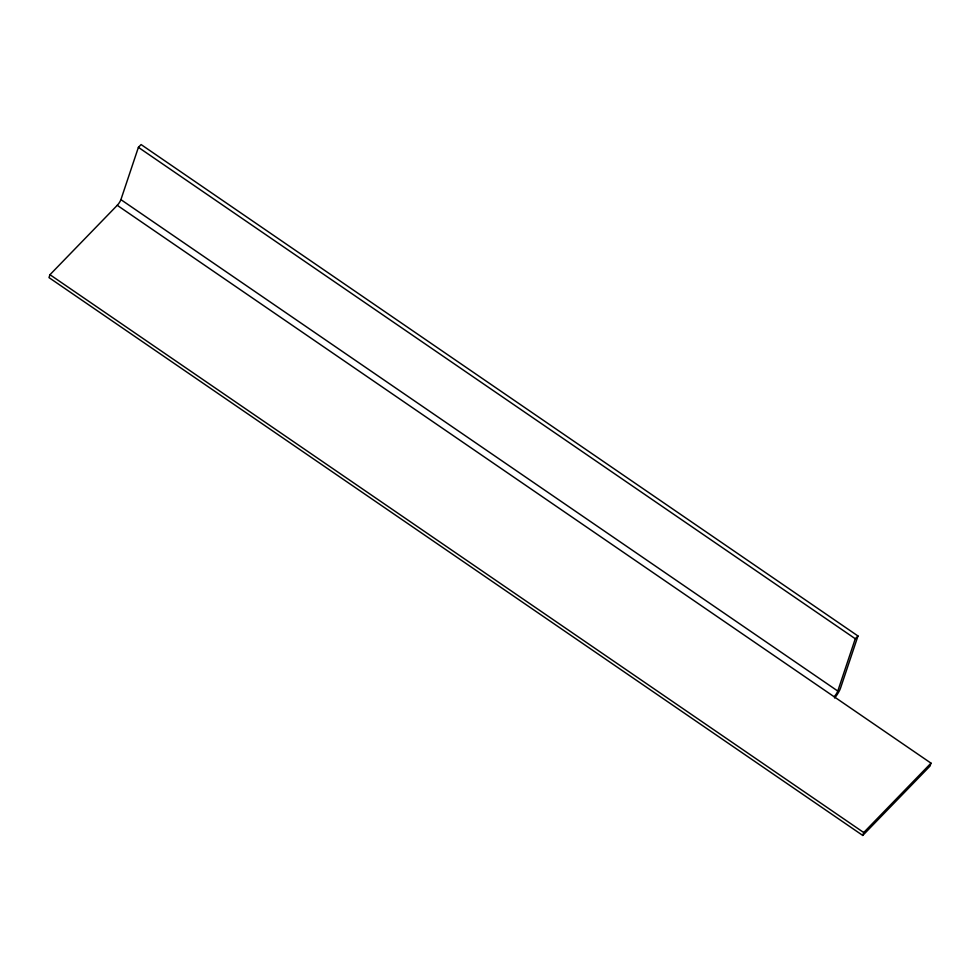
<?xml version="1.0" encoding="UTF-8"?>
<svg xmlns="http://www.w3.org/2000/svg" width="980" height="980" viewBox="0 0 980 980"><rect width="100%" height="100%" fill="white"/><g stroke="black" fill="none" stroke-linecap="round" stroke-linejoin="round"><path stroke-width="1.47" d="M49.968 274.706L49 277.61L862.755 835.438L930.032 766.054L931 763.151L117.245 205.322L49.968 274.706L863.723 832.535L862.755 835.438M117.245 205.322A4.814 1.066 -55.6 0 0 120.908 199.638L138.401 147.343L141.096 144.562L857.978 635.983L840.473 688.279A9.629 2.131 -55.6 0 1 834.617 698.005M834.127 696.731A4.814 1.066 -55.6 0 0 837.79 691.059L855.283 638.752L857.978 635.983M863.723 832.535L931 763.151M138.401 147.343L855.283 638.752M120.908 199.638L837.79 691.059"/></g></svg>
